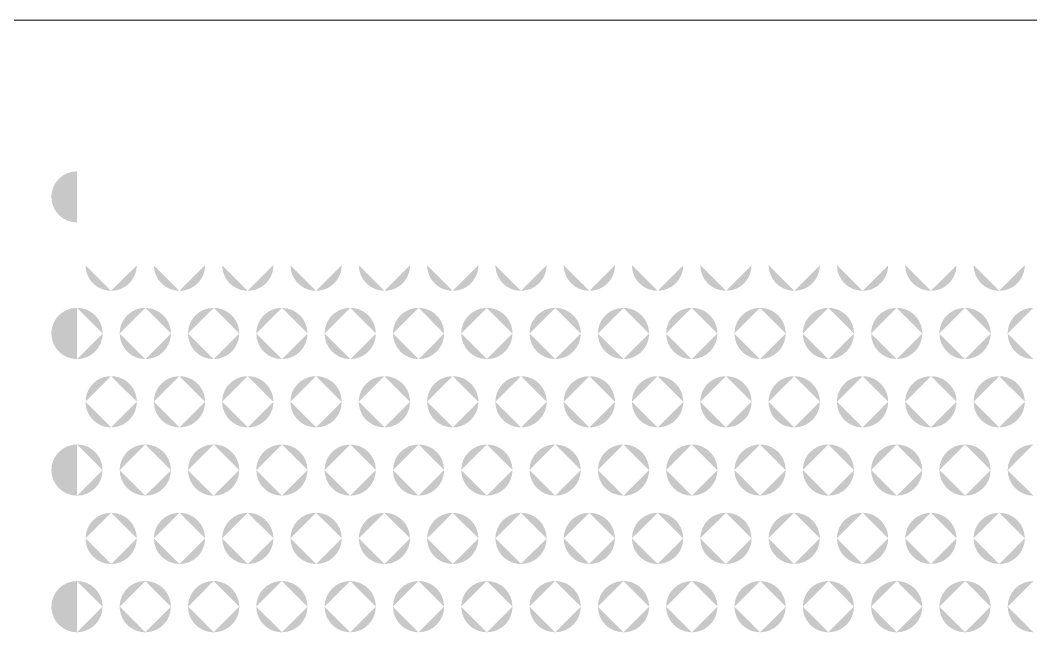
# Model space of a CAD drawing. Header units: millimetres. Extents: x 53 to 536, y 329 to 488.
# Drawn here: x 86.66 to 116.25, y 469.38 to 487.53 of the extents above; entities that cross this region are included whole.
import ezdxf

# ---------------------------------------------------------------- set-up
doc = ezdxf.new("R2010")
doc.units = ezdxf.units.MM
doc.header["$MEASUREMENT"] = 0

msp = doc.modelspace()

# ---------------------------------------------------------------- hatches: boundary and pattern name
at = {"transparency": 33554559}
for points in [[(88.32, 483.102), (88.32, 481.602), (88.32, 481.602, -0.414027), (87.57, 482.353), (87.57, 482.353, -0.414077)], [(88.32, 479.101), (88.32, 477.6), (88.32, 477.6, -0.414027), (87.57, 478.351), (87.57, 478.351, -0.414295)], [(88.32, 475.099), (88.32, 473.599), (88.32, 473.599, -0.414027), (87.57, 474.35), (87.57, 474.35, -0.41381)], [(88.32, 471.098), (88.32, 469.597), (88.32, 469.597, -0.414243), (87.57, 470.348), (87.57, 470.348, -0.41381)]]:
    msp.add_hatch(color=256, dxfattribs=at).paths.add_polyline_path(points)
h = msp.add_hatch(color=256, dxfattribs=at)
h.paths.add_polyline_path([(88.32, 477.6), (88.32, 479.101)], flags=0)
h.paths.add_polyline_path([(89.07, 478.35, 0.414512), (88.32, 479.101)], flags=0)
h.paths.add_polyline_path([(88.32, 477.6, 0.41381), (89.07, 478.35)], flags=0)
h.paths.add_polyline_path([(92.321, 479.101), (92.321, 477.6)], flags=0)
h.paths.add_polyline_path([(91.572, 478.35, 0.414295), (92.321, 477.6)], flags=0)
h.paths.add_polyline_path([(92.321, 479.101, 0.414997), (91.572, 478.35)], flags=0)
h.paths.add_polyline_path([(89.571, 478.35, 0.414027), (90.321, 477.6)], flags=0)
h.paths.add_polyline_path([(90.321, 479.101, 0.414729), (89.571, 478.35)], flags=0)
h.paths.add_polyline_path([(91.071, 478.35, 0.414027), (90.321, 479.101)], flags=0)
h.paths.add_polyline_path([(90.321, 477.6, 0.413325), (91.071, 478.35)], flags=0)
h.paths.add_polyline_path([(90.071, 476.35), (88.57, 476.35)], flags=0)
h.paths.add_polyline_path([(89.32, 477.1, 0.41478), (88.57, 476.35)], flags=0)
h.paths.add_polyline_path([(90.071, 476.35, 0.414512), (89.32, 477.1)], flags=0)
h.paths.add_polyline_path([(92.071, 476.35), (90.571, 476.35)], flags=0)
h.paths.add_polyline_path([(91.321, 477.1, 0.414512), (90.571, 476.35)], flags=0)
h.paths.add_polyline_path([(92.071, 476.35, 0.41478), (91.321, 477.1)], flags=0)
h.paths.add_polyline_path([(88.57, 480.351), (90.071, 480.351)], flags=0)
h.paths.add_polyline_path([(89.32, 479.601, 0.414027), (90.071, 480.351)], flags=0)
h.paths.add_polyline_path([(88.57, 480.351, 0.414295), (89.32, 479.601)], flags=0)
h.paths.add_polyline_path([(90.571, 480.351), (92.071, 480.351)], flags=0)
h.paths.add_polyline_path([(91.321, 479.601, 0.414295), (92.071, 480.351)], flags=0)
h.paths.add_polyline_path([(90.571, 480.351, 0.414027), (91.321, 479.601)], flags=0)
h = msp.add_hatch(color=256, dxfattribs=at)
h.paths.add_polyline_path([(92.32, 477.6), (92.32, 479.101)], flags=0)
h.paths.add_polyline_path([(93.071, 478.35, 0.414729), (92.32, 479.101)], flags=0)
h.paths.add_polyline_path([(92.32, 477.6, 0.414027), (93.071, 478.35)], flags=0)
h.paths.add_polyline_path([(96.322, 479.101), (96.322, 477.6)], flags=0)
h.paths.add_polyline_path([(95.571, 478.35, 0.413542), (96.322, 477.6)], flags=0)
h.paths.add_polyline_path([(96.322, 479.101, 0.414244), (95.571, 478.35)], flags=0)
h.paths.add_polyline_path([(93.571, 478.35, 0.414027), (94.322, 477.6)], flags=0)
h.paths.add_polyline_path([(94.322, 479.101, 0.414729), (93.571, 478.35)], flags=0)
h.paths.add_polyline_path([(95.071, 478.35, 0.414027), (94.322, 479.101)], flags=0)
h.paths.add_polyline_path([(94.322, 477.6, 0.413325), (95.071, 478.35)], flags=0)
h.paths.add_polyline_path([(94.071, 476.35), (92.571, 476.35)], flags=0)
h.paths.add_polyline_path([(93.32, 477.1, 0.414295), (92.571, 476.35)], flags=0)
h.paths.add_polyline_path([(94.071, 476.35, 0.414997), (93.32, 477.1)], flags=0)
h.paths.add_polyline_path([(96.071, 476.35), (94.572, 476.35)], flags=0)
h.paths.add_polyline_path([(95.322, 477.1, 0.41478), (94.572, 476.35)], flags=0)
h.paths.add_polyline_path([(96.071, 476.35, 0.41478), (95.322, 477.1)], flags=0)
h.paths.add_polyline_path([(92.571, 480.351), (94.071, 480.351)], flags=0)
h.paths.add_polyline_path([(93.32, 479.601, 0.414512), (94.071, 480.351)], flags=0)
h.paths.add_polyline_path([(92.571, 480.351, 0.41381), (93.32, 479.601)], flags=0)
h.paths.add_polyline_path([(94.572, 480.351), (96.071, 480.351)], flags=0)
h.paths.add_polyline_path([(95.322, 479.601, 0.414295), (96.071, 480.351)], flags=0)
h.paths.add_polyline_path([(94.572, 480.351, 0.414295), (95.322, 479.601)], flags=0)
h = msp.add_hatch(color=256, dxfattribs=at)
h.paths.add_polyline_path([(96.322, 477.6), (96.322, 479.101)], flags=0)
h.paths.add_polyline_path([(97.072, 478.35, 0.414244), (96.322, 479.101)], flags=0)
h.paths.add_polyline_path([(96.322, 477.6, 0.413542), (97.072, 478.35)], flags=0)
h.paths.add_polyline_path([(100.323, 479.101), (100.323, 477.6)], flags=0)
h.paths.add_polyline_path([(99.572, 478.35, 0.413542), (100.323, 477.6)], flags=0)
h.paths.add_polyline_path([(100.323, 479.101, 0.414244), (99.572, 478.35)], flags=0)
h.paths.add_polyline_path([(97.573, 478.35, 0.41381), (98.323, 477.6)], flags=0)
h.paths.add_polyline_path([(98.323, 479.101, 0.414512), (97.573, 478.35)], flags=0)
h.paths.add_polyline_path([(99.072, 478.35, 0.414512), (98.323, 479.101)], flags=0)
h.paths.add_polyline_path([(98.323, 477.6, 0.41381), (99.072, 478.35)], flags=0)
h.paths.add_polyline_path([(98.072, 476.35), (96.572, 476.35)], flags=0)
h.paths.add_polyline_path([(97.323, 477.1, 0.414512), (96.572, 476.35)], flags=0)
h.paths.add_polyline_path([(98.072, 476.35, 0.41478), (97.323, 477.1)], flags=0)
h.paths.add_polyline_path([(100.074, 476.35), (98.573, 476.35)], flags=0)
h.paths.add_polyline_path([(99.323, 477.1, 0.41478), (98.573, 476.35)], flags=0)
h.paths.add_polyline_path([(100.074, 476.35, 0.414997), (99.323, 477.1)], flags=0)
h.paths.add_polyline_path([(96.572, 480.351), (98.072, 480.351)], flags=0)
h.paths.add_polyline_path([(97.323, 479.601, 0.414295), (98.072, 480.351)], flags=0)
h.paths.add_polyline_path([(96.572, 480.351, 0.414027), (97.323, 479.601)], flags=0)
h.paths.add_polyline_path([(98.573, 480.351), (100.074, 480.351)], flags=0)
h.paths.add_polyline_path([(99.323, 479.601, 0.414512), (100.074, 480.351)], flags=0)
h.paths.add_polyline_path([(98.573, 480.351, 0.414295), (99.323, 479.601)], flags=0)
h = msp.add_hatch(color=256, dxfattribs=at)
h.paths.add_polyline_path([(100.323, 477.6), (100.323, 479.101)], flags=0)
h.paths.add_polyline_path([(101.073, 478.35, 0.414512), (100.323, 479.101)], flags=0)
h.paths.add_polyline_path([(100.323, 477.6, 0.41381), (101.073, 478.35)], flags=0)
h.paths.add_polyline_path([(104.324, 479.101), (104.324, 477.6)], flags=0)
h.paths.add_polyline_path([(103.573, 478.35, 0.413542), (104.324, 477.6)], flags=0)
h.paths.add_polyline_path([(104.324, 479.101, 0.414244), (103.573, 478.35)], flags=0)
h.paths.add_polyline_path([(101.573, 478.35, 0.413542), (102.324, 477.6)], flags=0)
h.paths.add_polyline_path([(102.324, 479.101, 0.414244), (101.573, 478.35)], flags=0)
h.paths.add_polyline_path([(103.073, 478.35, 0.414294), (102.324, 479.101)], flags=0)
h.paths.add_polyline_path([(102.324, 477.6, 0.413592), (103.073, 478.35)], flags=0)
h.paths.add_polyline_path([(102.074, 476.35), (100.573, 476.35)], flags=0)
h.paths.add_polyline_path([(101.323, 477.1, 0.41478), (100.573, 476.35)], flags=0)
h.paths.add_polyline_path([(102.074, 476.35, 0.414512), (101.323, 477.1)], flags=0)
h.paths.add_polyline_path([(104.074, 476.35), (102.573, 476.35)], flags=0)
h.paths.add_polyline_path([(103.324, 477.1, 0.414512), (102.573, 476.35)], flags=0)
h.paths.add_polyline_path([(104.074, 476.35, 0.41478), (103.324, 477.1)], flags=0)
h.paths.add_polyline_path([(100.573, 480.351), (102.074, 480.351)], flags=0)
h.paths.add_polyline_path([(101.323, 479.601, 0.414027), (102.074, 480.351)], flags=0)
h.paths.add_polyline_path([(100.573, 480.351, 0.414295), (101.323, 479.601)], flags=0)
h.paths.add_polyline_path([(102.573, 480.351), (104.074, 480.351)], flags=0)
h.paths.add_polyline_path([(103.324, 479.601, 0.414295), (104.074, 480.351)], flags=0)
h.paths.add_polyline_path([(102.573, 480.351, 0.414027), (103.324, 479.601)], flags=0)
h = msp.add_hatch(color=256, dxfattribs=at)
h.paths.add_polyline_path([(104.323, 477.6), (104.323, 479.101)], flags=0)
h.paths.add_polyline_path([(105.073, 478.35, 0.414997), (104.323, 479.101)], flags=0)
h.paths.add_polyline_path([(104.323, 477.6, 0.414295), (105.073, 478.35)], flags=0)
h.paths.add_polyline_path([(108.324, 479.101), (108.324, 477.6)], flags=0)
h.paths.add_polyline_path([(107.574, 478.35, 0.41381), (108.324, 477.6)], flags=0)
h.paths.add_polyline_path([(108.324, 479.101, 0.414512), (107.574, 478.35)], flags=0)
h.paths.add_polyline_path([(105.573, 478.35, 0.41381), (106.323, 477.6)], flags=0)
h.paths.add_polyline_path([(106.323, 479.101, 0.414512), (105.573, 478.35)], flags=0)
h.paths.add_polyline_path([(107.074, 478.35, 0.414729), (106.323, 479.101)], flags=0)
h.paths.add_polyline_path([(106.323, 477.6, 0.414027), (107.074, 478.35)], flags=0)
h.paths.add_polyline_path([(106.074, 476.35), (104.573, 476.35)], flags=0)
h.paths.add_polyline_path([(105.324, 477.1, 0.414997), (104.573, 476.35)], flags=0)
h.paths.add_polyline_path([(106.074, 476.35, 0.414295), (105.324, 477.1)], flags=0)
h.paths.add_polyline_path([(108.074, 476.35), (106.573, 476.35)], flags=0)
h.paths.add_polyline_path([(107.324, 477.1, 0.414512), (106.573, 476.35)], flags=0)
h.paths.add_polyline_path([(108.074, 476.35, 0.41478), (107.324, 477.1)], flags=0)
h.paths.add_polyline_path([(104.573, 480.351), (106.074, 480.351)], flags=0)
h.paths.add_polyline_path([(105.324, 479.601, 0.41381), (106.074, 480.351)], flags=0)
h.paths.add_polyline_path([(104.573, 480.351, 0.414512), (105.324, 479.601)], flags=0)
h.paths.add_polyline_path([(106.573, 480.351), (108.074, 480.351)], flags=0)
h.paths.add_polyline_path([(107.324, 479.601, 0.414295), (108.074, 480.351)], flags=0)
h.paths.add_polyline_path([(106.573, 480.351, 0.414027), (107.324, 479.601)], flags=0)
h = msp.add_hatch(color=256, dxfattribs=at)
h.paths.add_polyline_path([(108.324, 477.6), (108.324, 479.101)], flags=0)
h.paths.add_polyline_path([(109.074, 478.35, 0.414512), (108.324, 479.101)], flags=0)
h.paths.add_polyline_path([(108.324, 477.6, 0.41381), (109.074, 478.35)], flags=0)
h.paths.add_polyline_path([(112.325, 479.101), (112.325, 477.6)], flags=0)
h.paths.add_polyline_path([(111.575, 478.35, 0.414027), (112.325, 477.6)], flags=0)
h.paths.add_polyline_path([(112.325, 479.101, 0.414729), (111.575, 478.35)], flags=0)
h.paths.add_polyline_path([(109.576, 478.35, 0.414295), (110.325, 477.6)], flags=0)
h.paths.add_polyline_path([(110.325, 479.101, 0.414997), (109.576, 478.35)], flags=0)
h.paths.add_polyline_path([(111.074, 478.35, 0.414294), (110.325, 479.101)], flags=0)
h.paths.add_polyline_path([(110.325, 477.6, 0.413592), (111.074, 478.35)], flags=0)
h.paths.add_polyline_path([(110.075, 476.35), (108.574, 476.35)], flags=0)
h.paths.add_polyline_path([(109.324, 477.1, 0.414512), (108.574, 476.35)], flags=0)
h.paths.add_polyline_path([(110.075, 476.35, 0.414512), (109.324, 477.1)], flags=0)
h.paths.add_polyline_path([(112.075, 476.35), (110.575, 476.35)], flags=0)
h.paths.add_polyline_path([(111.324, 477.1, 0.414295), (110.575, 476.35)], flags=0)
h.paths.add_polyline_path([(112.075, 476.35, 0.414997), (111.324, 477.1)], flags=0)
h.paths.add_polyline_path([(108.574, 480.351), (110.075, 480.351)], flags=0)
h.paths.add_polyline_path([(109.324, 479.601, 0.414027), (110.075, 480.351)], flags=0)
h.paths.add_polyline_path([(108.574, 480.351, 0.414027), (109.324, 479.601)], flags=0)
h.paths.add_polyline_path([(110.575, 480.351), (112.075, 480.351)], flags=0)
h.paths.add_polyline_path([(111.324, 479.601, 0.414512), (112.075, 480.351)], flags=0)
h.paths.add_polyline_path([(110.575, 480.351, 0.41381), (111.324, 479.601)], flags=0)
h = msp.add_hatch(color=256, dxfattribs=at)
h.paths.add_polyline_path([(112.325, 477.6), (112.325, 479.101)], flags=0)
h.paths.add_polyline_path([(113.075, 478.35, 0.414512), (112.325, 479.101)], flags=0)
h.paths.add_polyline_path([(112.325, 477.6, 0.41381), (113.075, 478.35)], flags=0)
h.paths.add_polyline_path([(116.327, 479.101), (116.327, 477.6)], flags=0)
h.paths.add_polyline_path([(115.576, 478.35, 0.413542), (116.327, 477.6)], flags=0)
h.paths.add_polyline_path([(116.327, 479.101, 0.414244), (115.576, 478.35)], flags=0)
h.paths.add_polyline_path([(113.576, 478.35, 0.414027), (114.327, 477.6)], flags=0)
h.paths.add_polyline_path([(114.327, 479.101, 0.414729), (113.576, 478.35)], flags=0)
h.paths.add_polyline_path([(115.076, 478.35, 0.414512), (114.327, 479.101)], flags=0)
h.paths.add_polyline_path([(114.327, 477.6, 0.41381), (115.076, 478.35)], flags=0)
h.paths.add_polyline_path([(114.076, 476.35), (112.575, 476.35)], flags=0)
h.paths.add_polyline_path([(113.325, 477.1, 0.414512), (112.575, 476.35)], flags=0)
h.paths.add_polyline_path([(114.076, 476.35, 0.414512), (113.325, 477.1)], flags=0)
h.paths.add_polyline_path([(116.076, 476.35), (114.576, 476.35)], flags=0)
h.paths.add_polyline_path([(115.326, 477.1, 0.414295), (114.576, 476.35)], flags=0)
h.paths.add_polyline_path([(116.076, 476.35, 0.414997), (115.326, 477.1)], flags=0)
h.paths.add_polyline_path([(112.575, 480.351), (114.076, 480.351)], flags=0)
h.paths.add_polyline_path([(113.325, 479.601, 0.414027), (114.076, 480.351)], flags=0)
h.paths.add_polyline_path([(112.575, 480.351, 0.414027), (113.325, 479.601)], flags=0)
h.paths.add_polyline_path([(114.576, 480.351), (116.076, 480.351)], flags=0)
h.paths.add_polyline_path([(115.326, 479.601, 0.414512), (116.076, 480.351)], flags=0)
h.paths.add_polyline_path([(114.576, 480.351, 0.41381), (115.326, 479.601)], flags=0)
h = msp.add_hatch(color=256, dxfattribs=at)
h.paths.add_polyline_path([(88.32, 473.599), (88.32, 475.099)], flags=0)
h.paths.add_polyline_path([(89.07, 474.349, 0.414027), (88.32, 475.099)], flags=0)
h.paths.add_polyline_path([(88.32, 473.599, 0.41381), (89.07, 474.349)], flags=0)
h.paths.add_polyline_path([(92.321, 475.099), (92.321, 473.599)], flags=0)
h.paths.add_polyline_path([(91.572, 474.349, 0.414295), (92.321, 473.599)], flags=0)
h.paths.add_polyline_path([(92.321, 475.099, 0.414512), (91.572, 474.349)], flags=0)
h.paths.add_polyline_path([(89.571, 474.349, 0.414027), (90.321, 473.599)], flags=0)
h.paths.add_polyline_path([(90.321, 475.099, 0.414244), (89.571, 474.349)], flags=0)
h.paths.add_polyline_path([(91.071, 474.349, 0.413542), (90.321, 475.099)], flags=0)
h.paths.add_polyline_path([(90.321, 473.599, 0.413325), (91.071, 474.349)], flags=0)
h.paths.add_polyline_path([(90.071, 472.349), (88.57, 472.349)], flags=0)
h.paths.add_polyline_path([(89.32, 473.098, 0.41381), (88.57, 472.349)], flags=0)
h.paths.add_polyline_path([(90.071, 472.349, 0.413542), (89.32, 473.098)], flags=0)
h.paths.add_polyline_path([(92.071, 472.349), (90.571, 472.349)], flags=0)
h.paths.add_polyline_path([(91.321, 473.098, 0.413542), (90.571, 472.349)], flags=0)
h.paths.add_polyline_path([(92.071, 472.349, 0.41381), (91.321, 473.098)], flags=0)
h.paths.add_polyline_path([(88.57, 476.35), (90.071, 476.35)], flags=0)
h.paths.add_polyline_path([(89.32, 475.6, 0.414512), (90.071, 476.35)], flags=0)
h.paths.add_polyline_path([(88.57, 476.35, 0.41478), (89.32, 475.6)], flags=0)
h.paths.add_polyline_path([(90.571, 476.35), (92.071, 476.35)], flags=0)
h.paths.add_polyline_path([(91.321, 475.6, 0.41478), (92.071, 476.35)], flags=0)
h.paths.add_polyline_path([(90.571, 476.35, 0.414512), (91.321, 475.6)], flags=0)
h = msp.add_hatch(color=256, dxfattribs=at)
h.paths.add_polyline_path([(92.32, 473.599), (92.32, 475.099)], flags=0)
h.paths.add_polyline_path([(93.071, 474.349, 0.414244), (92.32, 475.099)], flags=0)
h.paths.add_polyline_path([(92.32, 473.599, 0.414027), (93.071, 474.349)], flags=0)
h.paths.add_polyline_path([(96.322, 475.099), (96.322, 473.599)], flags=0)
h.paths.add_polyline_path([(95.571, 474.349, 0.413542), (96.322, 473.599)], flags=0)
h.paths.add_polyline_path([(96.322, 475.099, 0.41376), (95.571, 474.349)], flags=0)
h.paths.add_polyline_path([(93.571, 474.349, 0.414027), (94.322, 473.599)], flags=0)
h.paths.add_polyline_path([(94.322, 475.099, 0.414244), (93.571, 474.349)], flags=0)
h.paths.add_polyline_path([(95.071, 474.349, 0.413542), (94.322, 475.099)], flags=0)
h.paths.add_polyline_path([(94.322, 473.599, 0.413325), (95.071, 474.349)], flags=0)
h.paths.add_polyline_path([(94.071, 472.349), (92.571, 472.349)], flags=0)
h.paths.add_polyline_path([(93.32, 473.098, 0.413325), (92.571, 472.349)], flags=0)
h.paths.add_polyline_path([(94.071, 472.349, 0.414027), (93.32, 473.098)], flags=0)
h.paths.add_polyline_path([(96.071, 472.349), (94.572, 472.349)], flags=0)
h.paths.add_polyline_path([(95.322, 473.098, 0.41381), (94.572, 472.349)], flags=0)
h.paths.add_polyline_path([(96.071, 472.349, 0.41381), (95.322, 473.098)], flags=0)
h.paths.add_polyline_path([(92.571, 476.35), (94.071, 476.35)], flags=0)
h.paths.add_polyline_path([(93.32, 475.6, 0.414997), (94.071, 476.35)], flags=0)
h.paths.add_polyline_path([(92.571, 476.35, 0.414295), (93.32, 475.6)], flags=0)
h.paths.add_polyline_path([(94.572, 476.35), (96.071, 476.35)], flags=0)
h.paths.add_polyline_path([(95.322, 475.6, 0.41478), (96.071, 476.35)], flags=0)
h.paths.add_polyline_path([(94.572, 476.35, 0.41478), (95.322, 475.6)], flags=0)
h = msp.add_hatch(color=256, dxfattribs=at)
h.paths.add_polyline_path([(96.322, 473.599), (96.322, 475.099)], flags=0)
h.paths.add_polyline_path([(97.072, 474.349, 0.41376), (96.322, 475.099)], flags=0)
h.paths.add_polyline_path([(96.322, 473.599, 0.413542), (97.072, 474.349)], flags=0)
h.paths.add_polyline_path([(100.323, 475.099), (100.323, 473.599)], flags=0)
h.paths.add_polyline_path([(99.572, 474.349, 0.413542), (100.323, 473.599)], flags=0)
h.paths.add_polyline_path([(100.323, 475.099, 0.41376), (99.572, 474.349)], flags=0)
h.paths.add_polyline_path([(97.573, 474.349, 0.41381), (98.323, 473.599)], flags=0)
h.paths.add_polyline_path([(98.323, 475.099, 0.414027), (97.573, 474.349)], flags=0)
h.paths.add_polyline_path([(99.072, 474.349, 0.414027), (98.323, 475.099)], flags=0)
h.paths.add_polyline_path([(98.323, 473.599, 0.41381), (99.072, 474.349)], flags=0)
h.paths.add_polyline_path([(98.072, 472.349), (96.572, 472.349)], flags=0)
h.paths.add_polyline_path([(97.323, 473.098, 0.413542), (96.572, 472.349)], flags=0)
h.paths.add_polyline_path([(98.072, 472.349, 0.41381), (97.323, 473.098)], flags=0)
h.paths.add_polyline_path([(100.074, 472.349), (98.573, 472.349)], flags=0)
h.paths.add_polyline_path([(99.323, 473.098, 0.41381), (98.573, 472.349)], flags=0)
h.paths.add_polyline_path([(100.074, 472.349, 0.414027), (99.323, 473.098)], flags=0)
h.paths.add_polyline_path([(96.572, 476.35), (98.072, 476.35)], flags=0)
h.paths.add_polyline_path([(97.323, 475.6, 0.41478), (98.072, 476.35)], flags=0)
h.paths.add_polyline_path([(96.572, 476.35, 0.414512), (97.323, 475.6)], flags=0)
h.paths.add_polyline_path([(98.573, 476.35), (100.074, 476.35)], flags=0)
h.paths.add_polyline_path([(99.323, 475.6, 0.414997), (100.074, 476.35)], flags=0)
h.paths.add_polyline_path([(98.573, 476.35, 0.41478), (99.323, 475.6)], flags=0)
h = msp.add_hatch(color=256, dxfattribs=at)
h.paths.add_polyline_path([(100.323, 473.599), (100.323, 475.099)], flags=0)
h.paths.add_polyline_path([(101.073, 474.349, 0.414027), (100.323, 475.099)], flags=0)
h.paths.add_polyline_path([(100.323, 473.599, 0.41381), (101.073, 474.349)], flags=0)
h.paths.add_polyline_path([(104.324, 475.099), (104.324, 473.599)], flags=0)
h.paths.add_polyline_path([(103.573, 474.349, 0.413542), (104.324, 473.599)], flags=0)
h.paths.add_polyline_path([(104.324, 475.099, 0.41376), (103.573, 474.349)], flags=0)
h.paths.add_polyline_path([(101.573, 474.349, 0.413542), (102.324, 473.599)], flags=0)
h.paths.add_polyline_path([(102.324, 475.099, 0.41376), (101.573, 474.349)], flags=0)
h.paths.add_polyline_path([(103.073, 474.349, 0.413809), (102.324, 475.099)], flags=0)
h.paths.add_polyline_path([(102.324, 473.599, 0.413592), (103.073, 474.349)], flags=0)
h.paths.add_polyline_path([(102.074, 472.349), (100.573, 472.349)], flags=0)
h.paths.add_polyline_path([(101.323, 473.098, 0.41381), (100.573, 472.349)], flags=0)
h.paths.add_polyline_path([(102.074, 472.349, 0.413542), (101.323, 473.098)], flags=0)
h.paths.add_polyline_path([(104.074, 472.349), (102.573, 472.349)], flags=0)
h.paths.add_polyline_path([(103.324, 473.098, 0.413542), (102.573, 472.349)], flags=0)
h.paths.add_polyline_path([(104.074, 472.349, 0.41381), (103.324, 473.098)], flags=0)
h.paths.add_polyline_path([(100.573, 476.35), (102.074, 476.35)], flags=0)
h.paths.add_polyline_path([(101.323, 475.6, 0.414512), (102.074, 476.35)], flags=0)
h.paths.add_polyline_path([(100.573, 476.35, 0.41478), (101.323, 475.6)], flags=0)
h.paths.add_polyline_path([(102.573, 476.35), (104.074, 476.35)], flags=0)
h.paths.add_polyline_path([(103.324, 475.6, 0.41478), (104.074, 476.35)], flags=0)
h.paths.add_polyline_path([(102.573, 476.35, 0.414512), (103.324, 475.6)], flags=0)
h = msp.add_hatch(color=256, dxfattribs=at)
h.paths.add_polyline_path([(104.323, 473.599), (104.323, 475.099)], flags=0)
h.paths.add_polyline_path([(105.073, 474.349, 0.414512), (104.323, 475.099)], flags=0)
h.paths.add_polyline_path([(104.323, 473.599, 0.414295), (105.073, 474.349)], flags=0)
h.paths.add_polyline_path([(108.324, 475.099), (108.324, 473.599)], flags=0)
h.paths.add_polyline_path([(107.574, 474.349, 0.41381), (108.324, 473.599)], flags=0)
h.paths.add_polyline_path([(108.324, 475.099, 0.414027), (107.574, 474.349)], flags=0)
h.paths.add_polyline_path([(105.573, 474.349, 0.41381), (106.323, 473.599)], flags=0)
h.paths.add_polyline_path([(106.323, 475.099, 0.414027), (105.573, 474.349)], flags=0)
h.paths.add_polyline_path([(107.074, 474.349, 0.414244), (106.323, 475.099)], flags=0)
h.paths.add_polyline_path([(106.323, 473.599, 0.414027), (107.074, 474.349)], flags=0)
h.paths.add_polyline_path([(106.074, 472.349), (104.573, 472.349)], flags=0)
h.paths.add_polyline_path([(105.324, 473.098, 0.414027), (104.573, 472.349)], flags=0)
h.paths.add_polyline_path([(106.074, 472.349, 0.413325), (105.324, 473.098)], flags=0)
h.paths.add_polyline_path([(108.074, 472.349), (106.573, 472.349)], flags=0)
h.paths.add_polyline_path([(107.324, 473.098, 0.413542), (106.573, 472.349)], flags=0)
h.paths.add_polyline_path([(108.074, 472.349, 0.41381), (107.324, 473.098)], flags=0)
h.paths.add_polyline_path([(104.573, 476.35), (106.074, 476.35)], flags=0)
h.paths.add_polyline_path([(105.324, 475.6, 0.414295), (106.074, 476.35)], flags=0)
h.paths.add_polyline_path([(104.573, 476.35, 0.414997), (105.324, 475.6)], flags=0)
h.paths.add_polyline_path([(106.573, 476.35), (108.074, 476.35)], flags=0)
h.paths.add_polyline_path([(107.324, 475.6, 0.41478), (108.074, 476.35)], flags=0)
h.paths.add_polyline_path([(106.573, 476.35, 0.414512), (107.324, 475.6)], flags=0)
h = msp.add_hatch(color=256, dxfattribs=at)
h.paths.add_polyline_path([(108.324, 473.599), (108.324, 475.099)], flags=0)
h.paths.add_polyline_path([(109.074, 474.349, 0.414027), (108.324, 475.099)], flags=0)
h.paths.add_polyline_path([(108.324, 473.599, 0.41381), (109.074, 474.349)], flags=0)
h.paths.add_polyline_path([(112.325, 475.099), (112.325, 473.599)], flags=0)
h.paths.add_polyline_path([(111.575, 474.349, 0.414027), (112.325, 473.599)], flags=0)
h.paths.add_polyline_path([(112.325, 475.099, 0.414244), (111.575, 474.349)], flags=0)
h.paths.add_polyline_path([(109.576, 474.349, 0.414295), (110.325, 473.599)], flags=0)
h.paths.add_polyline_path([(110.325, 475.099, 0.414512), (109.576, 474.349)], flags=0)
h.paths.add_polyline_path([(111.074, 474.349, 0.413809), (110.325, 475.099)], flags=0)
h.paths.add_polyline_path([(110.325, 473.599, 0.413592), (111.074, 474.349)], flags=0)
h.paths.add_polyline_path([(110.075, 472.349), (108.574, 472.349)], flags=0)
h.paths.add_polyline_path([(109.324, 473.098, 0.413542), (108.574, 472.349)], flags=0)
h.paths.add_polyline_path([(110.075, 472.349, 0.413542), (109.324, 473.098)], flags=0)
h.paths.add_polyline_path([(112.075, 472.349), (110.575, 472.349)], flags=0)
h.paths.add_polyline_path([(111.324, 473.098, 0.413325), (110.575, 472.349)], flags=0)
h.paths.add_polyline_path([(112.075, 472.349, 0.414027), (111.324, 473.098)], flags=0)
h.paths.add_polyline_path([(108.574, 476.35), (110.075, 476.35)], flags=0)
h.paths.add_polyline_path([(109.324, 475.6, 0.414512), (110.075, 476.35)], flags=0)
h.paths.add_polyline_path([(108.574, 476.35, 0.414512), (109.324, 475.6)], flags=0)
h.paths.add_polyline_path([(110.575, 476.35), (112.075, 476.35)], flags=0)
h.paths.add_polyline_path([(111.324, 475.6, 0.414997), (112.075, 476.35)], flags=0)
h.paths.add_polyline_path([(110.575, 476.35, 0.414295), (111.324, 475.6)], flags=0)
h = msp.add_hatch(color=256, dxfattribs=at)
h.paths.add_polyline_path([(112.325, 473.599), (112.325, 475.099)], flags=0)
h.paths.add_polyline_path([(113.075, 474.349, 0.414027), (112.325, 475.099)], flags=0)
h.paths.add_polyline_path([(112.325, 473.599, 0.41381), (113.075, 474.349)], flags=0)
h.paths.add_polyline_path([(116.327, 475.099), (116.327, 473.599)], flags=0)
h.paths.add_polyline_path([(115.576, 474.349, 0.413542), (116.327, 473.599)], flags=0)
h.paths.add_polyline_path([(116.327, 475.099, 0.41376), (115.576, 474.349)], flags=0)
h.paths.add_polyline_path([(113.576, 474.349, 0.414027), (114.327, 473.599)], flags=0)
h.paths.add_polyline_path([(114.327, 475.099, 0.414244), (113.576, 474.349)], flags=0)
h.paths.add_polyline_path([(115.076, 474.349, 0.414027), (114.327, 475.099)], flags=0)
h.paths.add_polyline_path([(114.327, 473.599, 0.41381), (115.076, 474.349)], flags=0)
h.paths.add_polyline_path([(114.076, 472.349), (112.575, 472.349)], flags=0)
h.paths.add_polyline_path([(113.325, 473.098, 0.413542), (112.575, 472.349)], flags=0)
h.paths.add_polyline_path([(114.076, 472.349, 0.413542), (113.325, 473.098)], flags=0)
h.paths.add_polyline_path([(116.076, 472.349), (114.576, 472.349)], flags=0)
h.paths.add_polyline_path([(115.326, 473.098, 0.413325), (114.576, 472.349)], flags=0)
h.paths.add_polyline_path([(116.076, 472.349, 0.414027), (115.326, 473.098)], flags=0)
h.paths.add_polyline_path([(112.575, 476.35), (114.076, 476.35)], flags=0)
h.paths.add_polyline_path([(113.325, 475.6, 0.414512), (114.076, 476.35)], flags=0)
h.paths.add_polyline_path([(112.575, 476.35, 0.414512), (113.325, 475.6)], flags=0)
h.paths.add_polyline_path([(114.576, 476.35), (116.076, 476.35)], flags=0)
h.paths.add_polyline_path([(115.326, 475.6, 0.414997), (116.076, 476.35)], flags=0)
h.paths.add_polyline_path([(114.576, 476.35, 0.414295), (115.326, 475.6)], flags=0)
h = msp.add_hatch(color=256, dxfattribs=at)
h.paths.add_polyline_path([(88.32, 469.597), (88.32, 471.098)], flags=0)
h.paths.add_polyline_path([(89.07, 470.347, 0.414027), (88.32, 471.098)], flags=0)
h.paths.add_polyline_path([(88.32, 469.597, 0.414027), (89.07, 470.347)], flags=0)
h.paths.add_polyline_path([(92.321, 471.098), (92.321, 469.597)], flags=0)
h.paths.add_polyline_path([(91.572, 470.347, 0.414512), (92.321, 469.597)], flags=0)
h.paths.add_polyline_path([(92.321, 471.098, 0.414512), (91.572, 470.347)], flags=0)
h.paths.add_polyline_path([(89.571, 470.347, 0.414244), (90.321, 469.597)], flags=0)
h.paths.add_polyline_path([(90.321, 471.098, 0.414244), (89.571, 470.347)], flags=0)
h.paths.add_polyline_path([(91.071, 470.347, 0.413542), (90.321, 471.098)], flags=0)
h.paths.add_polyline_path([(90.321, 469.597, 0.413542), (91.071, 470.347)], flags=0)
h.paths.add_polyline_path([(90.071, 468.347), (88.57, 468.347)], flags=0)
h.paths.add_polyline_path([(89.32, 469.096, 0.414077), (88.57, 468.347)], flags=0)
h.paths.add_polyline_path([(90.071, 468.347, 0.413809), (89.32, 469.096)], flags=0)
h.paths.add_polyline_path([(92.071, 468.347), (90.571, 468.347)], flags=0)
h.paths.add_polyline_path([(91.321, 469.096, 0.413809), (90.571, 468.347)], flags=0)
h.paths.add_polyline_path([(92.071, 468.347, 0.414077), (91.321, 469.096)], flags=0)
h.paths.add_polyline_path([(88.57, 472.348), (88.57, 472.349), (90.071, 472.349), (90.071, 472.348)], flags=0)
h.paths.add_polyline_path([(89.32, 471.598, 0.414027), (90.071, 472.348)], flags=0)
h.paths.add_polyline_path([(88.57, 472.348, 0.414295), (89.32, 471.598)], flags=0)
h.paths.add_polyline_path([(90.571, 472.348), (90.571, 472.349), (92.071, 472.349), (92.071, 472.348)], flags=0)
h.paths.add_polyline_path([(91.321, 471.598, 0.414295), (92.071, 472.348)], flags=0)
h.paths.add_polyline_path([(90.571, 472.348, 0.414027), (91.321, 471.598)], flags=0)
h = msp.add_hatch(color=256, dxfattribs=at)
h.paths.add_polyline_path([(92.32, 469.597), (92.32, 471.098)], flags=0)
h.paths.add_polyline_path([(93.071, 470.347, 0.414244), (92.32, 471.098)], flags=0)
h.paths.add_polyline_path([(92.32, 469.597, 0.414244), (93.071, 470.347)], flags=0)
h.paths.add_polyline_path([(96.322, 471.098), (96.322, 469.597)], flags=0)
h.paths.add_polyline_path([(95.571, 470.347, 0.41376), (96.322, 469.597)], flags=0)
h.paths.add_polyline_path([(96.322, 471.098, 0.41376), (95.571, 470.347)], flags=0)
h.paths.add_polyline_path([(93.571, 470.347, 0.414244), (94.322, 469.597)], flags=0)
h.paths.add_polyline_path([(94.322, 471.098, 0.414244), (93.571, 470.347)], flags=0)
h.paths.add_polyline_path([(95.071, 470.347, 0.413542), (94.322, 471.098)], flags=0)
h.paths.add_polyline_path([(94.322, 469.597, 0.413542), (95.071, 470.347)], flags=0)
h.paths.add_polyline_path([(94.071, 468.347), (92.571, 468.347)], flags=0)
h.paths.add_polyline_path([(93.32, 469.096, 0.413592), (92.571, 468.347)], flags=0)
h.paths.add_polyline_path([(94.071, 468.347, 0.414294), (93.32, 469.096)], flags=0)
h.paths.add_polyline_path([(96.071, 468.347), (94.572, 468.347)], flags=0)
h.paths.add_polyline_path([(95.322, 469.096, 0.414077), (94.572, 468.347)], flags=0)
h.paths.add_polyline_path([(96.071, 468.347, 0.414077), (95.322, 469.096)], flags=0)
h.paths.add_polyline_path([(92.571, 472.348), (92.571, 472.349), (94.071, 472.349), (94.071, 472.348)], flags=0)
h.paths.add_polyline_path([(93.32, 471.598, 0.414512), (94.071, 472.348)], flags=0)
h.paths.add_polyline_path([(92.571, 472.348, 0.41381), (93.32, 471.598)], flags=0)
h.paths.add_polyline_path([(94.572, 472.348), (94.572, 472.349), (96.071, 472.349), (96.071, 472.348)], flags=0)
h.paths.add_polyline_path([(95.322, 471.598, 0.414295), (96.071, 472.348)], flags=0)
h.paths.add_polyline_path([(94.572, 472.348, 0.414295), (95.322, 471.598)], flags=0)
h = msp.add_hatch(color=256, dxfattribs=at)
h.paths.add_polyline_path([(96.322, 469.597), (96.322, 471.098)], flags=0)
h.paths.add_polyline_path([(97.072, 470.347, 0.41376), (96.322, 471.098)], flags=0)
h.paths.add_polyline_path([(96.322, 469.597, 0.41376), (97.072, 470.347)], flags=0)
h.paths.add_polyline_path([(100.323, 471.098), (100.323, 469.597)], flags=0)
h.paths.add_polyline_path([(99.572, 470.347, 0.41376), (100.323, 469.597)], flags=0)
h.paths.add_polyline_path([(100.323, 471.098, 0.41376), (99.572, 470.347)], flags=0)
h.paths.add_polyline_path([(97.573, 470.347, 0.414027), (98.323, 469.597)], flags=0)
h.paths.add_polyline_path([(98.323, 471.098, 0.414027), (97.573, 470.347)], flags=0)
h.paths.add_polyline_path([(99.072, 470.347, 0.414027), (98.323, 471.098)], flags=0)
h.paths.add_polyline_path([(98.323, 469.597, 0.414027), (99.072, 470.347)], flags=0)
h.paths.add_polyline_path([(98.072, 468.347), (96.572, 468.347)], flags=0)
h.paths.add_polyline_path([(97.323, 469.096, 0.413809), (96.572, 468.347)], flags=0)
h.paths.add_polyline_path([(98.072, 468.347, 0.414077), (97.323, 469.096)], flags=0)
h.paths.add_polyline_path([(100.074, 468.347), (98.573, 468.347)], flags=0)
h.paths.add_polyline_path([(99.323, 469.096, 0.414077), (98.573, 468.347)], flags=0)
h.paths.add_polyline_path([(100.074, 468.347, 0.414294), (99.323, 469.096)], flags=0)
h.paths.add_polyline_path([(96.572, 472.348), (96.572, 472.349), (98.072, 472.349), (98.072, 472.348)], flags=0)
h.paths.add_polyline_path([(97.323, 471.598, 0.414295), (98.072, 472.348)], flags=0)
h.paths.add_polyline_path([(96.572, 472.348, 0.414027), (97.323, 471.598)], flags=0)
h.paths.add_polyline_path([(98.573, 472.348), (98.573, 472.349), (100.074, 472.349), (100.074, 472.348)], flags=0)
h.paths.add_polyline_path([(99.323, 471.598, 0.414512), (100.074, 472.348)], flags=0)
h.paths.add_polyline_path([(98.573, 472.348, 0.414295), (99.323, 471.598)], flags=0)
h = msp.add_hatch(color=256, dxfattribs=at)
h.paths.add_polyline_path([(100.323, 469.597), (100.323, 471.098)], flags=0)
h.paths.add_polyline_path([(101.073, 470.347, 0.414027), (100.323, 471.098)], flags=0)
h.paths.add_polyline_path([(100.323, 469.597, 0.414027), (101.073, 470.347)], flags=0)
h.paths.add_polyline_path([(104.324, 471.098), (104.324, 469.597)], flags=0)
h.paths.add_polyline_path([(103.573, 470.347, 0.41376), (104.324, 469.597)], flags=0)
h.paths.add_polyline_path([(104.324, 471.098, 0.41376), (103.573, 470.347)], flags=0)
h.paths.add_polyline_path([(101.573, 470.347, 0.41376), (102.324, 469.597)], flags=0)
h.paths.add_polyline_path([(102.324, 471.098, 0.41376), (101.573, 470.347)], flags=0)
h.paths.add_polyline_path([(103.073, 470.347, 0.413809), (102.324, 471.098)], flags=0)
h.paths.add_polyline_path([(102.324, 469.597, 0.413809), (103.073, 470.347)], flags=0)
h.paths.add_polyline_path([(102.074, 468.347), (100.573, 468.347)], flags=0)
h.paths.add_polyline_path([(101.323, 469.096, 0.414077), (100.573, 468.347)], flags=0)
h.paths.add_polyline_path([(102.074, 468.347, 0.413809), (101.323, 469.096)], flags=0)
h.paths.add_polyline_path([(104.074, 468.347), (102.573, 468.347)], flags=0)
h.paths.add_polyline_path([(103.324, 469.096, 0.413809), (102.573, 468.347)], flags=0)
h.paths.add_polyline_path([(104.074, 468.347, 0.414077), (103.324, 469.096)], flags=0)
h.paths.add_polyline_path([(100.573, 472.348), (100.573, 472.349), (102.074, 472.349), (102.074, 472.348)], flags=0)
h.paths.add_polyline_path([(101.323, 471.598, 0.414027), (102.074, 472.348)], flags=0)
h.paths.add_polyline_path([(100.573, 472.348, 0.414295), (101.323, 471.598)], flags=0)
h.paths.add_polyline_path([(102.573, 472.348), (102.573, 472.349), (104.074, 472.349), (104.074, 472.348)], flags=0)
h.paths.add_polyline_path([(103.324, 471.598, 0.414295), (104.074, 472.348)], flags=0)
h.paths.add_polyline_path([(102.573, 472.348, 0.414027), (103.324, 471.598)], flags=0)
h = msp.add_hatch(color=256, dxfattribs=at)
h.paths.add_polyline_path([(104.323, 469.597), (104.323, 471.098)], flags=0)
h.paths.add_polyline_path([(105.073, 470.347, 0.414512), (104.323, 471.098)], flags=0)
h.paths.add_polyline_path([(104.323, 469.597, 0.414512), (105.073, 470.347)], flags=0)
h.paths.add_polyline_path([(108.324, 471.098), (108.324, 469.597)], flags=0)
h.paths.add_polyline_path([(107.574, 470.347, 0.414027), (108.324, 469.597)], flags=0)
h.paths.add_polyline_path([(108.324, 471.098, 0.414027), (107.574, 470.347)], flags=0)
h.paths.add_polyline_path([(105.573, 470.347, 0.414027), (106.323, 469.597)], flags=0)
h.paths.add_polyline_path([(106.323, 471.098, 0.414027), (105.573, 470.347)], flags=0)
h.paths.add_polyline_path([(107.074, 470.347, 0.414244), (106.323, 471.098)], flags=0)
h.paths.add_polyline_path([(106.323, 469.597, 0.414244), (107.074, 470.347)], flags=0)
h.paths.add_polyline_path([(106.074, 468.347), (104.573, 468.347)], flags=0)
h.paths.add_polyline_path([(105.324, 469.096, 0.414294), (104.573, 468.347)], flags=0)
h.paths.add_polyline_path([(106.074, 468.347, 0.413592), (105.324, 469.096)], flags=0)
h.paths.add_polyline_path([(108.074, 468.347), (106.573, 468.347)], flags=0)
h.paths.add_polyline_path([(107.324, 469.096, 0.413809), (106.573, 468.347)], flags=0)
h.paths.add_polyline_path([(108.074, 468.347, 0.414077), (107.324, 469.096)], flags=0)
h.paths.add_polyline_path([(104.573, 472.348), (104.573, 472.349), (106.074, 472.349), (106.074, 472.348)], flags=0)
h.paths.add_polyline_path([(105.324, 471.598, 0.41381), (106.074, 472.348)], flags=0)
h.paths.add_polyline_path([(104.573, 472.348, 0.414512), (105.324, 471.598)], flags=0)
h.paths.add_polyline_path([(106.573, 472.348), (106.573, 472.349), (108.074, 472.349), (108.074, 472.348)], flags=0)
h.paths.add_polyline_path([(107.324, 471.598, 0.414295), (108.074, 472.348)], flags=0)
h.paths.add_polyline_path([(106.573, 472.348, 0.414027), (107.324, 471.598)], flags=0)
h = msp.add_hatch(color=256, dxfattribs=at)
h.paths.add_polyline_path([(108.324, 469.597), (108.324, 471.098)], flags=0)
h.paths.add_polyline_path([(109.074, 470.347, 0.414027), (108.324, 471.098)], flags=0)
h.paths.add_polyline_path([(108.324, 469.597, 0.414027), (109.074, 470.347)], flags=0)
h.paths.add_polyline_path([(112.325, 471.098), (112.325, 469.597)], flags=0)
h.paths.add_polyline_path([(111.575, 470.347, 0.414244), (112.325, 469.597)], flags=0)
h.paths.add_polyline_path([(112.325, 471.098, 0.414244), (111.575, 470.347)], flags=0)
h.paths.add_polyline_path([(109.576, 470.347, 0.414512), (110.325, 469.597)], flags=0)
h.paths.add_polyline_path([(110.325, 471.098, 0.414512), (109.576, 470.347)], flags=0)
h.paths.add_polyline_path([(111.074, 470.347, 0.413809), (110.325, 471.098)], flags=0)
h.paths.add_polyline_path([(110.325, 469.597, 0.413809), (111.074, 470.347)], flags=0)
h.paths.add_polyline_path([(110.075, 468.347), (108.574, 468.347)], flags=0)
h.paths.add_polyline_path([(109.324, 469.096, 0.413809), (108.574, 468.347)], flags=0)
h.paths.add_polyline_path([(110.075, 468.347, 0.413809), (109.324, 469.096)], flags=0)
h.paths.add_polyline_path([(112.075, 468.347), (110.575, 468.347)], flags=0)
h.paths.add_polyline_path([(111.324, 469.096, 0.413592), (110.575, 468.347)], flags=0)
h.paths.add_polyline_path([(112.075, 468.347, 0.414294), (111.324, 469.096)], flags=0)
h.paths.add_polyline_path([(108.574, 472.348), (108.574, 472.349), (110.075, 472.349), (110.075, 472.348)], flags=0)
h.paths.add_polyline_path([(109.324, 471.598, 0.414027), (110.075, 472.348)], flags=0)
h.paths.add_polyline_path([(108.574, 472.348, 0.414027), (109.324, 471.598)], flags=0)
h.paths.add_polyline_path([(110.575, 472.348), (110.575, 472.349), (112.075, 472.349), (112.075, 472.348)], flags=0)
h.paths.add_polyline_path([(111.324, 471.598, 0.414512), (112.075, 472.348)], flags=0)
h.paths.add_polyline_path([(110.575, 472.348, 0.41381), (111.324, 471.598)], flags=0)
h = msp.add_hatch(color=256, dxfattribs=at)
h.paths.add_polyline_path([(112.325, 469.597), (112.325, 471.098)], flags=0)
h.paths.add_polyline_path([(113.075, 470.347, 0.414027), (112.325, 471.098)], flags=0)
h.paths.add_polyline_path([(112.325, 469.597, 0.414027), (113.075, 470.347)], flags=0)
h.paths.add_polyline_path([(116.327, 471.098), (116.327, 469.597)], flags=0)
h.paths.add_polyline_path([(115.576, 470.347, 0.41376), (116.327, 469.597)], flags=0)
h.paths.add_polyline_path([(116.327, 471.098, 0.41376), (115.576, 470.347)], flags=0)
h.paths.add_polyline_path([(113.576, 470.347, 0.414244), (114.327, 469.597)], flags=0)
h.paths.add_polyline_path([(114.327, 471.098, 0.414244), (113.576, 470.347)], flags=0)
h.paths.add_polyline_path([(115.076, 470.347, 0.414027), (114.327, 471.098)], flags=0)
h.paths.add_polyline_path([(114.327, 469.597, 0.414027), (115.076, 470.347)], flags=0)
h.paths.add_polyline_path([(114.076, 468.347), (112.575, 468.347)], flags=0)
h.paths.add_polyline_path([(113.325, 469.096, 0.413809), (112.575, 468.347)], flags=0)
h.paths.add_polyline_path([(114.076, 468.347, 0.413809), (113.325, 469.096)], flags=0)
h.paths.add_polyline_path([(116.076, 468.347), (114.576, 468.347)], flags=0)
h.paths.add_polyline_path([(115.326, 469.096, 0.413592), (114.576, 468.347)], flags=0)
h.paths.add_polyline_path([(116.076, 468.347, 0.414294), (115.326, 469.096)], flags=0)
h.paths.add_polyline_path([(112.575, 472.348), (112.575, 472.349), (114.076, 472.349), (114.076, 472.348)], flags=0)
h.paths.add_polyline_path([(113.325, 471.598, 0.414027), (114.076, 472.348)], flags=0)
h.paths.add_polyline_path([(112.575, 472.348, 0.414027), (113.325, 471.598)], flags=0)
h.paths.add_polyline_path([(114.576, 472.348), (114.576, 472.349), (116.076, 472.349), (116.076, 472.348)], flags=0)
h.paths.add_polyline_path([(115.326, 471.598, 0.414512), (116.076, 472.348)], flags=0)
h.paths.add_polyline_path([(114.576, 472.348, 0.41381), (115.326, 471.598)], flags=0)

# ---------------------------------------------------------------- linework, layer by layer
at = {"lineweight": 9}
msp.add_lwpolyline([(510.817, 443.778), (75.767, 443.778), (75.767, 487.53), (510.817, 487.53)], close=True, dxfattribs=at)

doc.saveas('drawing.dxf')
